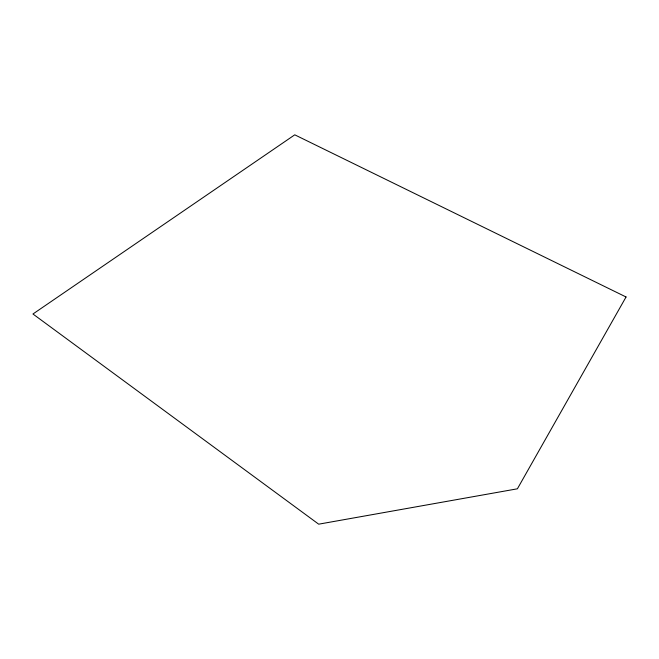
<?xml version="1.0" encoding="UTF-8"?>
<svg xmlns="http://www.w3.org/2000/svg" width="659" height="659" viewBox="0 0 659 659"><rect width="100%" height="100%" fill="white"/><g stroke="black" fill="none" stroke-linecap="round" stroke-linejoin="round"><path stroke-width="0.99" d="M626.05 296.978L517.397 488.805L318.692 524.177L32.95 313.997L294.762 134.823L626.05 296.978"/></g></svg>
